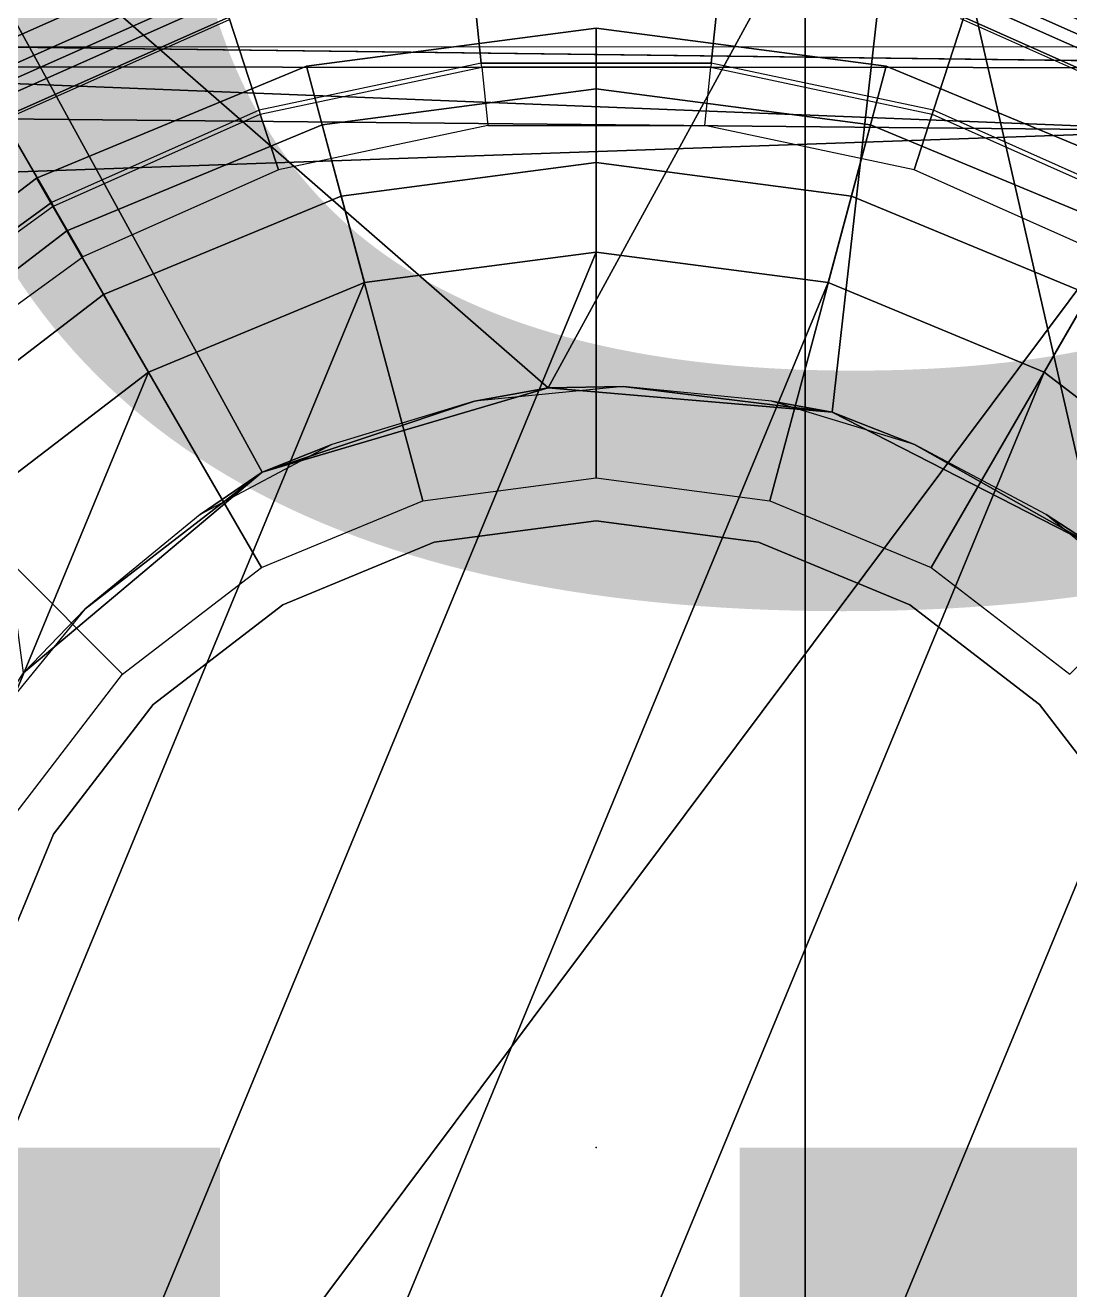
# Model space of a CAD drawing. Header units: inches. Extents: x -15.6 to 12, y -13.7 to 13.7.
# Drawn here: x -0.502 to 0.416, y -0.125 to 0.987 of the extents above; entities that cross this region are included whole.
import ezdxf

# ---------------------------------------------------------------- set-up
doc = ezdxf.new("R2010")
doc.units = ezdxf.units.IN
doc.header["$MEASUREMENT"] = 0
for name, color, linetype in [('SEAT', 5, 'Continuous'), ('SEAT-BASE', 5, 'Continuous'), ('SEAT-CHASSIS', 5, 'Continuous'), ('SEAT-FABRIC', 5, 'Continuous'), ('SEAT-FINISH', 7, 'Continuous'), ('SEAT-FRAME', 5, 'Continuous'), ('SEAT-OTHER', 7, 'Continuous'), ('SEAT-SHAFT', 5, 'Continuous')]:
    doc.layers.add(name, color=color, linetype=linetype)
doc.styles.get("Standard").update_dxf_attribs({"font": 'arial.ttf'})

msp = doc.modelspace()

# ---------------------------------------------------------------- linework, layer by layer
at = {"layer": 'SEAT'}
msp.add_point((0, 0), dxfattribs=at)
at = {"layer": 'SEAT-BASE'}
for points in [[(-0.3351, 1.0314, 1.5256), (-0.5415, 0.9395, 1.5256), (-0.6216, 1.0783, 6.1133), (-0.3871, 1.1832, 6.1133)], [(0.5415, 0.9395, 1.5256), (0.3351, 1.0314, 1.5256), (0.3846, 1.1837, 6.1133), (0.6216, 1.0783, 6.1133)], [(-0.5702, 0.9892, 8.1372), (-0.5521, 0.958, 8.1372), (-0.3417, 1.0517, 8.1372), (-0.3529, 1.086, 8.1372)], [(0.3529, 1.086, 8.1372), (0.3417, 1.0517, 8.1372), (0.5521, 0.958, 8.1372), (0.5702, 0.9892, 8.1372)], [(-0.3417, 1.0517, 8.1372), (-0.5521, 0.958, 8.1372), (-0.5299, 0.9195, 8.1188), (-0.328, 1.0094, 8.1188)], [(0.3417, 1.0517, 8.1372), (0.3257, 1.0104, 8.1188), (0.5299, 0.9195, 8.1188), (0.5521, 0.958, 8.1372)], [(-0.2963, 0.912, 1.4876), (-0.323, 0.994, 1.4876), (-0.1101, 1.0392, 1.4876), (-0.1011, 0.9535, 1.4876)], [(0.1011, 0.9535, 1.4876), (-0.1011, 0.9535, 1.4876), (-0.1101, 1.0392, 1.4876), (0.1101, 1.0392, 1.4876)], [(0.1011, 0.9535, 1.4876), (0.1101, 1.0392, 1.4876), (0.323, 0.994, 1.4876), (0.2963, 0.912, 1.4876)], [(-0.3351, 1.0314, 1.5256), (-0.3314, 1.02, 1.4987), (-0.5355, 0.9291, 1.4987), (-0.5415, 0.9395, 1.5256)], [(0.5415, 0.9395, 1.5256), (0.5355, 0.9291, 1.4987), (0.3314, 1.02, 1.4987), (0.3351, 1.0314, 1.5256)], [(-0.3314, 1.02, 1.4987), (-0.323, 0.994, 1.4876), (-0.5218, 0.9054, 1.4876), (-0.5355, 0.9291, 1.4987)], [(0.5355, 0.9291, 1.4987), (0.5218, 0.9054, 1.4876), (0.323, 0.994, 1.4876), (0.3314, 1.02, 1.4987)], [(-0.328, 1.0094, 8.1188), (-0.5299, 0.9195, 8.1188), (-0.5206, 0.9035, 8.0743), (-0.3223, 0.9918, 8.0743)], [(0.3257, 1.0104, 8.1188), (0.32, 0.9928, 8.0743), (0.5206, 0.9035, 8.0743), (0.5299, 0.9195, 8.1188)], [(-0.4787, 0.8308, 1.4876), (-0.5218, 0.9054, 1.4876), (-0.323, 0.994, 1.4876), (-0.2963, 0.912, 1.4876)], [(0.2963, 0.912, 1.4876), (0.323, 0.994, 1.4876), (0.5218, 0.9054, 1.4876), (0.4787, 0.8308, 1.4876)], [(-0.1007, 0.95, 1.6884), (-0.1011, 0.9535, 1.4876), (-0.2963, 0.912, 1.4876), (-0.2953, 0.9087, 1.6884)], [(-0.2793, 0.8596, 1.6884), (-0.2953, 0.9087, 1.6884), (-0.1007, 0.95, 1.6884), (-0.0953, 0.8987, 1.6884)], [(0.1011, 0.9535, 1.4876), (0.1007, 0.95, 1.6884), (-0.1007, 0.95, 1.6884), (-0.1011, 0.9535, 1.4876)], [(-0.1007, 0.95, 1.6884), (-0.0953, 0.8987, 1.6884), (0.0953, 0.8987, 1.6884), (0.1007, 0.95, 1.6884)], [(0.0953, 0.8987, 1.6884), (0.1007, 0.95, 1.6884), (0.2953, 0.9087, 1.6884), (0.2793, 0.8596, 1.6884)], [(0.2953, 0.9087, 1.6884), (0.2963, 0.912, 1.4876), (0.1011, 0.9535, 1.4876), (0.1007, 0.95, 1.6884)], [(-0.2953, 0.9087, 1.6884), (-0.2963, 0.912, 1.4876), (-0.4787, 0.8308, 1.4876), (-0.477, 0.8278, 1.6884)], [(0.477, 0.8278, 1.6884), (0.4787, 0.8308, 1.4876), (0.2963, 0.912, 1.4876), (0.2953, 0.9087, 1.6884)], [(-0.6999, 0.776, 1.4876), (-0.5218, 0.9054, 1.4876), (-0.4787, 0.8308, 1.4876), (-0.6422, 0.712, 1.4876)], [(-0.4512, 0.7831, 1.6884), (-0.477, 0.8278, 1.6884), (-0.2953, 0.9087, 1.6884), (-0.2793, 0.8596, 1.6884)], [(0.2793, 0.8596, 1.6884), (0.2953, 0.9087, 1.6884), (0.477, 0.8278, 1.6884), (0.4512, 0.7831, 1.6884)], [(-0.4787, 0.8308, 1.4876), (-0.477, 0.8278, 1.6884), (-0.6399, 0.7094, 1.6884), (-0.6422, 0.712, 1.4876)], [(-0.6399, 0.7094, 1.6884), (-0.6054, 0.6711, 1.6884), (-0.4512, 0.7831, 1.6884), (-0.477, 0.8278, 1.6884)]]:
    msp.add_3dface(points, dxfattribs=at)
at = {"layer": 'SEAT-CHASSIS'}
for points in [[(1.3014, 1.4588, 11.3595), (0.4409, 0.527, 11.3622), (0.2755, 1.2502, 11.3594)], [(0.2755, 1.2502, 11.3594), (-0.0422, 0.6679, 11.3622), (-0.6011, 1.155, 11.3622)], [(-0.0422, 0.6679, 11.3622), (0.2755, 1.2502, 11.3594), (0.2074, 0.6466, 11.3622)], [(0.2755, 1.2502, 11.3594), (0.4409, 0.527, 11.3622), (0.2074, 0.6466, 11.3622)], [(-0.6011, 1.155, 11.3622), (-0.2938, 0.5939, 11.3622), (-0.5034, 0.4173, 11.3622)], [(-0.6011, 1.155, 11.3622), (-0.0422, 0.6679, 11.3622), (-0.2938, 0.5939, 11.3622)], [(-0.2938, 0.5939, 11.3622), (-0.0422, 0.6679, 11.3622), (-0.107, 0.6564, 12.6434)], [(-0.107, 0.6564, 12.6434), (-0.0422, 0.6679, 11.3622), (0.0236, 0.6693, 12.6434)], [(0.2074, 0.6466, 11.3622), (0.0236, 0.6693, 12.6434), (-0.0422, 0.6679, 11.3622)], [(0.2074, 0.6466, 11.3622), (0.1542, 0.6564, 12.6434), (0.0236, 0.6693, 12.6434)], [(-0.2938, 0.5939, 11.3622), (-0.107, 0.6564, 12.6434), (-0.2325, 0.6183, 12.6434)], [(0.2074, 0.6466, 11.3622), (0.2797, 0.6183, 12.6434), (0.1542, 0.6564, 12.6434)], [(0.4409, 0.527, 11.3622), (0.2797, 0.6183, 12.6434), (0.2074, 0.6466, 11.3622)], [(-0.2938, 0.5939, 11.3622), (-0.2325, 0.6183, 12.6434), (-0.3482, 0.5565, 12.6434)], [(0.4409, 0.527, 11.3622), (0.3955, 0.5565, 12.6434), (0.2797, 0.6183, 12.6434)], [(-0.2938, 0.5939, 11.3622), (-0.4496, 0.4733, 12.6434), (-0.5034, 0.4173, 11.3622)], [(-0.2938, 0.5939, 11.3622), (-0.3482, 0.5565, 12.6434), (-0.4496, 0.4733, 12.6434)], [(0.4409, 0.527, 11.3622), (0.4969, 0.4733, 12.6434), (0.3955, 0.5565, 12.6434)], [(-0.5034, 0.4173, 11.3622), (-0.4496, 0.4733, 12.6434), (-0.5329, 0.3718, 12.6434)]]:
    msp.add_3dface(points, dxfattribs=at)
at = {"layer": 'SEAT-FABRIC'}
for points in [[(0.1836, -9.0499, 18.896), (0.1836, 9.0499, 18.896), (-0.9719, 9.0132, 18.7946), (-0.9719, -9.0132, 18.7946)], [(0.1836, -9.0499, 18.896), (1.18, -9.0498, 18.9603), (1.18, 9.0498, 18.9603), (0.1836, 9.0499, 18.896)]]:
    msp.add_3dface(points, dxfattribs=at)
at = {"layer": 'SEAT-FRAME'}
for points in [[(0.9382, 0.9493, 14.6541), (-0.5143, 0.9676, 14.1051), (-0.8833, 0.9502, 14.5665)], [(-0.8833, 0.9502, 14.5665), (0.5275, 0.8941, 14.7125), (0.9382, 0.9493, 14.6541)], [(0.5275, 0.8941, 14.7125), (-0.8833, 0.9502, 14.5665), (-0.6745, 0.9061, 14.6448)], [(0.5275, 0.8941, 14.7125), (-0.6745, 0.9061, 14.6448), (-0.7752, 0.8484, 14.6452)], [(-0.7752, -0.8484, 14.6452), (0.5275, -0.8941, 14.7125), (0.5275, 0.8941, 14.7125)], [(-0.7752, 0.8484, 14.6452), (-0.7752, -0.8484, 14.6452), (0.5275, 0.8941, 14.7125)]]:
    msp.add_3dface(points, dxfattribs=at)
at = {"layer": 'SEAT-FRAME', "invisible_edges": 1}
for points in [[(0.7321, 0.9716, 14.1736), (-0.5143, 0.9676, 14.1051), (0.9382, 0.9493, 14.6541)], [(-0.5143, 0.9676, 14.1051), (0.7321, 0.9716, 14.1736), (0.7683, 0.968, 14.113)]]:
    msp.add_3dface(points, dxfattribs=at)
at = {"layer": 'SEAT-SHAFT'}
for points in [[(-0.2547, 0.9507, 8.0772), (0, 0.9843, 8.0772), (0, 0.9308, 2.4425), (-0.2409, 0.8991, 2.4425)], [(-0.2547, 0.9507, 8.1559), (0, 0.9843, 8.1559), (0, 0.9843, 8.0772), (-0.2547, 0.9507, 8.0772)], [(-0.2242, 0.8366, 8.2741), (0, 0.8661, 8.2741), (0, 0.9843, 8.1559), (-0.2547, 0.9507, 8.1559)], [(0, 0.9843, 8.0772), (0.2547, 0.9507, 8.0772), (0.2409, 0.8991, 2.4425), (0, 0.9308, 2.4425)], [(0, 0.9843, 8.1559), (0.2547, 0.9507, 8.1559), (0.2547, 0.9507, 8.0772), (0, 0.9843, 8.0772)], [(0, 0.8661, 8.2741), (0.2242, 0.8366, 8.2741), (0.2547, 0.9507, 8.1559), (0, 0.9843, 8.1559)], [(-0.4921, 0.8524, 8.0772), (-0.2547, 0.9507, 8.0772), (-0.2409, 0.8991, 2.4425), (-0.4654, 0.8061, 2.4425)], [(-0.4921, 0.8524, 8.1559), (-0.2547, 0.9507, 8.1559), (-0.2547, 0.9507, 8.0772), (-0.4921, 0.8524, 8.0772)], [(-0.4331, 0.7501, 8.2741), (-0.2242, 0.8366, 8.2741), (-0.2547, 0.9507, 8.1559), (-0.4921, 0.8524, 8.1559)], [(0.2242, 0.8366, 8.2741), (0.4331, 0.7501, 8.2741), (0.4921, 0.8524, 8.1559), (0.2547, 0.9507, 8.1559)], [(0.2547, 0.9507, 8.0772), (0.4921, 0.8524, 8.0772), (0.4654, 0.8061, 2.4425), (0.2409, 0.8991, 2.4425)], [(0.2547, 0.9507, 8.1559), (0.4921, 0.8524, 8.1559), (0.4921, 0.8524, 8.0772), (0.2547, 0.9507, 8.0772)], [(-0.2409, 0.8991, 2.4425), (0, 0.9308, 2.4425), (0, 0.7874, 1.9514), (-0.2038, 0.7606, 1.9514)], [(0, 0.9308, 2.4425), (0.2409, 0.8991, 2.4425), (0.2038, 0.7606, 1.9514), (0, 0.7874, 1.9514)], [(-0.4654, 0.8061, 2.4425), (-0.2409, 0.8991, 2.4425), (-0.2038, 0.7606, 1.9514), (-0.3937, 0.6819, 1.9514)], [(0.2409, 0.8991, 2.4425), (0.4654, 0.8061, 2.4425), (0.3937, 0.6819, 1.9514), (0.2038, 0.7606, 1.9514)], [(-0.1524, 0.5687, 8.2741), (0, 0.5888, 8.2741), (0, 0.8661, 8.2741), (-0.2242, 0.8366, 8.2741)], [(0, 0.5888, 8.2741), (0.1524, 0.5687, 8.2741), (0.2242, 0.8366, 8.2741), (0, 0.8661, 8.2741)], [(-0.696, 0.696, 8.0772), (-0.4921, 0.8524, 8.0772), (-0.4654, 0.8061, 2.4425), (-0.6582, 0.6582, 2.4425)], [(-0.696, 0.696, 8.1559), (-0.4921, 0.8524, 8.1559), (-0.4921, 0.8524, 8.0772), (-0.696, 0.696, 8.0772)], [(-0.6125, 0.6125, 8.2741), (-0.4331, 0.7501, 8.2741), (-0.4921, 0.8524, 8.1559), (-0.696, 0.696, 8.1559)], [(-0.2944, 0.5099, 8.2741), (-0.1524, 0.5687, 8.2741), (-0.2242, 0.8366, 8.2741), (-0.4331, 0.7501, 8.2741)], [(0.1524, 0.5687, 8.2741), (0.2944, 0.5099, 8.2741), (0.4331, 0.7501, 8.2741), (0.2242, 0.8366, 8.2741)], [(-0.6582, 0.6582, 2.4425), (-0.4654, 0.8061, 2.4425), (-0.3937, 0.6819, 1.9514), (-0.5568, 0.5568, 1.9514)], [(0.4654, 0.8061, 2.4425), (0.6582, 0.6582, 2.4425), (0.5568, 0.5568, 1.9514), (0.3937, 0.6819, 1.9514)], [(0, 0.7874, 0.715), (-0.5568, -0.5568, 0.715), (-0.6819, -0.3937, 0.715), (-0.2038, 0.7606, 0.715)], [(0, 0.7874, 0.715), (0.2038, 0.7606, 0.715), (-0.3937, -0.6819, 0.715), (-0.5568, -0.5568, 0.715)], [(-0.2038, 0.7606, 1.9514), (0, 0.7874, 1.9514), (0, 0.7874, 0.715), (-0.2038, 0.7606, 0.715)], [(0, 0.7874, 1.9514), (0.2038, 0.7606, 1.9514), (0.2038, 0.7606, 0.715), (0, 0.7874, 0.715)], [(-0.3937, 0.6819, 0.715), (-0.2038, 0.7606, 0.715), (-0.6819, -0.3937, 0.715), (-0.7606, -0.2038, 0.715)], [(-0.3937, 0.6819, 1.9514), (-0.2038, 0.7606, 1.9514), (-0.2038, 0.7606, 0.715), (-0.3937, 0.6819, 0.715)], [(0.3937, 0.6819, 0.715), (-0.2038, -0.7606, 0.715), (-0.3937, -0.6819, 0.715), (0.2038, 0.7606, 0.715)], [(0.2038, 0.7606, 1.9514), (0.3937, 0.6819, 1.9514), (0.3937, 0.6819, 0.715), (0.2038, 0.7606, 0.715)], [(-0.4163, 0.4163, 8.2741), (-0.2944, 0.5099, 8.2741), (-0.4331, 0.7501, 8.2741), (-0.6125, 0.6125, 8.2741)], [(0.2944, 0.5099, 8.2741), (0.4163, 0.4163, 8.2741), (0.6125, 0.6125, 8.2741), (0.4331, 0.7501, 8.2741)], [(-0.3937, 0.6819, 0.715), (-0.7606, -0.2038, 0.715), (-0.7874, 0, 0.715), (-0.5568, 0.5568, 0.715)], [(-0.5568, 0.5568, 1.9514), (-0.3937, 0.6819, 1.9514), (-0.3937, 0.6819, 0.715), (-0.5568, 0.5568, 0.715)], [(0.3937, 0.6819, 0.715), (0.5568, 0.5568, 0.715), (0, -0.7874, 0.715), (-0.2038, -0.7606, 0.715)], [(0.3937, 0.6819, 1.9514), (0.5568, 0.5568, 1.9514), (0.5568, 0.5568, 0.715), (0.3937, 0.6819, 0.715)], [(-0.5099, 0.2944, 8.2741), (-0.4163, 0.4163, 8.2741), (-0.6125, 0.6125, 8.2741), (-0.7501, 0.4331, 8.2741)], [(0.6819, 0.3937, 0.715), (0.2038, -0.7606, 0.715), (0, -0.7874, 0.715), (0.5568, 0.5568, 0.715)], [(-0.1426, 0.5322, 13.0509), (0, 0.551, 13.0509), (0, 0.551, 7.9178), (-0.1426, 0.5322, 7.9178)], [(0, 0.551, 13.0509), (0.1426, 0.5322, 13.0509), (0.1426, 0.5322, 7.9178), (0, 0.551, 7.9178)], [(-0.2755, 0.4772, 13.0509), (-0.1426, 0.5322, 13.0509), (-0.1426, 0.5322, 7.9178), (-0.2755, 0.4772, 7.9178)], [(0.1426, 0.5322, 13.0509), (0.2755, 0.4772, 13.0509), (0.2755, 0.4772, 7.9178), (0.1426, 0.5322, 7.9178)], [(-0.3896, 0.3896, 13.0509), (-0.2755, 0.4772, 13.0509), (-0.2755, 0.4772, 7.9178), (-0.3896, 0.3896, 7.9178)], [(0.2755, 0.4772, 13.0509), (0.3896, 0.3896, 13.0509), (0.3896, 0.3896, 7.9178), (0.2755, 0.4772, 7.9178)], [(-0.4772, 0.2755, 13.0509), (-0.3896, 0.3896, 13.0509), (-0.3896, 0.3896, 7.9178), (-0.4772, 0.2755, 7.9178)], [(0.6819, 0.3937, 0.715), (0.7606, 0.2038, 0.715), (0.3937, -0.6819, 0.715), (0.2038, -0.7606, 0.715)], [(0.3896, 0.3896, 13.0509), (0.4772, 0.2755, 13.0509), (0.4772, 0.2755, 7.9178), (0.3896, 0.3896, 7.9178)], [(-0.5322, 0.1426, 13.0509), (-0.4772, 0.2755, 13.0509), (-0.4772, 0.2755, 7.9178), (-0.5322, 0.1426, 7.9178)], [(0.7874, 0, 0.715), (0.5568, -0.5568, 0.715), (0.3937, -0.6819, 0.715), (0.7606, 0.2038, 0.715)]]:
    msp.add_3dface(points, dxfattribs=at)

# ---------------------------------------------------------------- texts
at = {"layer": 'SEAT-FINISH'}
msp.add_attdef('FINISH', (-6, 0.5), '', height=2, dxfattribs=at)
at = {"layer": 'SEAT-OTHER'}
msp.add_attdef('OTHER', (-6, -2), '', height=2, dxfattribs=at)

doc.saveas('drawing.dxf')
